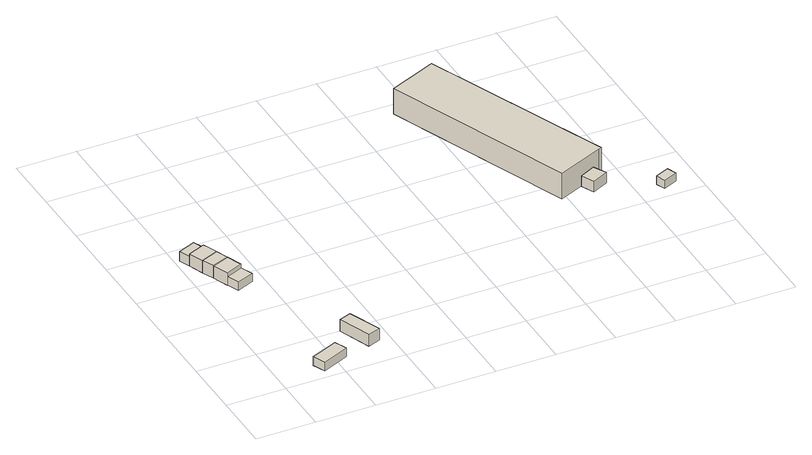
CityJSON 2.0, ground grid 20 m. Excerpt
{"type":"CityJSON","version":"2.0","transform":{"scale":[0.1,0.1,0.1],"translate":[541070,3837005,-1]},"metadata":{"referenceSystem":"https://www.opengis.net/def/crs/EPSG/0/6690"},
"CityObjects":{
"building1":{"type":"Building","attributes":{"計測周辺長":29.15,"1/2500図郭":46,"区名":"此花区","町丁目名称":"春日出南３丁目","街区番号":2,"class":"3001","usage":"441","measuredHeight":3.2,"storeysAboveGround":1,"BuildingDetailAttribute.buildingRoofEdgeArea":45.88,"BuildingDetailAttribute.buildingStructureType":"610","BuildingDetailAttribute.buildingStructureOrgType":"2","BuildingDetailAttribute.detailedUsage":"1510","BuildingDetailAttribute.specifiedBuildingCoverageRate":0.6,"BuildingDetailAttribute.surveyYear":2017,"BuildingTsunamiRiskAttribute.description":"1","BuildingTsunamiRiskAttribute.rank":"2","BuildingTsunamiRiskAttribute.depth":0.81,"BuildingHighTideRiskAttribute.description":"1","BuildingHighTideRiskAttribute.rank":"3","BuildingHighTideRiskAttribute.depth":4.2,"BuildingIDAttribute.prefecture":"27","BuildingIDAttribute.city":"27104"},"geometry":[{"type":"Solid","lod":"1","boundaries":[[[[0,1,2,3]],[[2,4,5,3]],[[1,6,4,2]],[[0,7,6,1]],[[3,5,7,0]],[[4,6,7,5]]]]}]},
"building2":{"type":"Building","attributes":{"class":"3003","measuredHeight":3.5,"BuildingDetailAttribute.specifiedBuildingCoverageRate":0.6,"BuildingDetailAttribute.surveyYear":2017,"BuildingTsunamiRiskAttribute.description":"1","BuildingTsunamiRiskAttribute.rank":"2","BuildingTsunamiRiskAttribute.depth":1.85,"BuildingHighTideRiskAttribute.description":"1","BuildingHighTideRiskAttribute.rank":"4","BuildingHighTideRiskAttribute.depth":5.37,"BuildingIDAttribute.prefecture":"27","BuildingIDAttribute.city":"27104"},"geometry":[{"type":"Solid","lod":"1","boundaries":[[[[8,9,10,11,12]],[[11,13,14,12]],[[10,15,13,11]],[[9,16,15,10]],[[8,17,16,9]],[[12,14,17,8]],[[13,15,16,17,14]]]]}]},
"building3":{"type":"Building","attributes":{"class":"3003","measuredHeight":4.5,"BuildingDetailAttribute.specifiedBuildingCoverageRate":0.6,"BuildingDetailAttribute.surveyYear":2017,"BuildingTsunamiRiskAttribute.description":"1","BuildingTsunamiRiskAttribute.rank":"2","BuildingTsunamiRiskAttribute.depth":1.88,"BuildingHighTideRiskAttribute.description":"1","BuildingHighTideRiskAttribute.rank":"4","BuildingHighTideRiskAttribute.depth":5.4,"BuildingIDAttribute.prefecture":"27","BuildingIDAttribute.city":"27104"},"geometry":[{"type":"Solid","lod":"1","boundaries":[[[[18,19,11,10]],[[11,20,21,10]],[[19,22,20,11]],[[18,23,22,19]],[[10,21,23,18]],[[20,22,23,21]]]]}]},
"building4":{"type":"Building","attributes":{"class":"3003","measuredHeight":4.5,"BuildingDetailAttribute.specifiedBuildingCoverageRate":0.6,"BuildingDetailAttribute.surveyYear":2017,"BuildingTsunamiRiskAttribute.description":"1","BuildingTsunamiRiskAttribute.rank":"2","BuildingTsunamiRiskAttribute.depth":1.81,"BuildingHighTideRiskAttribute.description":"1","BuildingHighTideRiskAttribute.rank":"4","BuildingHighTideRiskAttribute.depth":5.33,"BuildingIDAttribute.prefecture":"27","BuildingIDAttribute.city":"27104"},"geometry":[{"type":"Solid","lod":"1","boundaries":[[[[24,25,26,27,28]],[[27,29,30,28]],[[26,31,29,27]],[[25,32,31,26]],[[24,33,32,25]],[[28,30,33,24]],[[29,31,32,33,30]]]]}]},
"building5":{"type":"Building","attributes":{"class":"3003","measuredHeight":4.3,"BuildingDetailAttribute.specifiedBuildingCoverageRate":0.6,"BuildingDetailAttribute.surveyYear":2017,"BuildingTsunamiRiskAttribute.description":"1","BuildingTsunamiRiskAttribute.rank":"2","BuildingTsunamiRiskAttribute.depth":1.81,"BuildingHighTideRiskAttribute.description":"1","BuildingHighTideRiskAttribute.rank":"4","BuildingHighTideRiskAttribute.depth":5.33,"BuildingIDAttribute.prefecture":"27","BuildingIDAttribute.city":"27104"},"geometry":[{"type":"Solid","lod":"1","boundaries":[[[[34,35,27,26]],[[27,36,37,26]],[[35,38,36,27]],[[34,39,38,35]],[[26,37,39,34]],[[36,38,39,37]]]]}]},
"building6":{"type":"Building","attributes":{"class":"3003","BuildingDetailAttribute.specifiedBuildingCoverageRate":0.6,"BuildingDetailAttribute.surveyYear":2017,"BuildingTsunamiRiskAttribute.description":"1","BuildingTsunamiRiskAttribute.rank":"2","BuildingTsunamiRiskAttribute.depth":1.81,"BuildingHighTideRiskAttribute.description":"1","BuildingHighTideRiskAttribute.rank":"4","BuildingHighTideRiskAttribute.depth":5.33,"BuildingIDAttribute.prefecture":"27","BuildingIDAttribute.city":"27104"},"geometry":[{"type":"Solid","lod":"1","boundaries":[[[[40,41,42,43]],[[42,44,45,43]],[[41,46,44,42]],[[40,47,46,41]],[[43,45,47,40]],[[44,46,47,45]]]]}]},
"building7":{"type":"Building","attributes":{"class":"3001","measuredHeight":4.2,"BuildingDetailAttribute.specifiedBuildingCoverageRate":0.6,"BuildingDetailAttribute.surveyYear":2017,"BuildingTsunamiRiskAttribute.description":"1","BuildingTsunamiRiskAttribute.rank":"2","BuildingTsunamiRiskAttribute.depth":0.88,"BuildingHighTideRiskAttribute.description":"1","BuildingHighTideRiskAttribute.rank":"3","BuildingHighTideRiskAttribute.depth":4.41,"BuildingIDAttribute.prefecture":"27","BuildingIDAttribute.city":"27104"},"geometry":[{"type":"Solid","lod":"1","boundaries":[[[[48,49,50,51]],[[50,52,53,51]],[[49,54,52,50]],[[48,55,54,49]],[[51,53,55,48]],[[52,54,55,53]]]]}]},
"building8":{"type":"Building","attributes":{"計測周辺長":197.79,"1/2500図郭":46,"区名":"此花区","町丁目名称":"春日出南３丁目","街区番号":1,"class":"3001","usage":"441","measuredHeight":9.2,"storeysAboveGround":2,"BuildingDetailAttribute.buildingRoofEdgeArea":1428.57,"BuildingDetailAttribute.buildingStructureType":"603","BuildingDetailAttribute.buildingStructureOrgType":"3","BuildingDetailAttribute.detailedUsage":"1520","BuildingDetailAttribute.specifiedBuildingCoverageRate":0.6,"BuildingDetailAttribute.surveyYear":2017,"BuildingTsunamiRiskAttribute.description":"1","BuildingTsunamiRiskAttribute.rank":"2","BuildingTsunamiRiskAttribute.depth":2.71,"BuildingHighTideRiskAttribute.description":"1","BuildingHighTideRiskAttribute.rank":"4","BuildingHighTideRiskAttribute.depth":6.14,"BuildingIDAttribute.prefecture":"27","BuildingIDAttribute.city":"27104"},"geometry":[{"type":"Solid","lod":"1","boundaries":[[[[56,57,58,59,60,61,62]],[[61,63,64,62]],[[60,65,63,61]],[[59,66,65,60]],[[58,67,66,59]],[[57,68,67,58]],[[56,69,68,57]],[[62,64,69,56]],[[63,65,66,67,68,69,64]]]]}]},
"building9":{"type":"Building","attributes":{"計測周辺長":21.7,"1/2500図郭":46,"区名":"此花区","町丁目名称":"春日出南３丁目","街区番号":1,"class":"3001","usage":"441","measuredHeight":3.9,"storeysAboveGround":1,"BuildingDetailAttribute.buildingRoofEdgeArea":29.09,"BuildingDetailAttribute.buildingStructureType":"610","BuildingDetailAttribute.buildingStructureOrgType":"2","BuildingDetailAttribute.detailedUsage":"1520","BuildingDetailAttribute.specifiedBuildingCoverageRate":0.6,"BuildingDetailAttribute.surveyYear":2017,"BuildingTsunamiRiskAttribute.description":"1","BuildingTsunamiRiskAttribute.rank":"2","BuildingTsunamiRiskAttribute.depth":0.51,"BuildingHighTideRiskAttribute.description":"1","BuildingHighTideRiskAttribute.rank":"3","BuildingHighTideRiskAttribute.depth":3.95,"BuildingIDAttribute.prefecture":"27","BuildingIDAttribute.city":"27104"},"geometry":[{"type":"Solid","lod":"1","boundaries":[[[[70,71,72,73]],[[72,74,75,73]],[[71,76,74,72]],[[70,77,76,71]],[[73,75,77,70]],[[74,76,77,75]]]]}]},
"building10":{"type":"Building","attributes":{"class":"3001","BuildingDetailAttribute.specifiedBuildingCoverageRate":0.6,"BuildingDetailAttribute.surveyYear":2017,"BuildingTsunamiRiskAttribute.description":"1","BuildingTsunamiRiskAttribute.rank":"2","BuildingTsunamiRiskAttribute.depth":0.58,"BuildingHighTideRiskAttribute.description":"1","BuildingHighTideRiskAttribute.rank":"3","BuildingHighTideRiskAttribute.depth":4.01,"BuildingIDAttribute.prefecture":"27","BuildingIDAttribute.city":"27104"},"geometry":[{"type":"Solid","lod":"1","boundaries":[[[[78,79,80,81]],[[80,82,83,81]],[[79,84,82,80]],[[78,85,84,79]],[[81,83,85,78]],[[82,84,85,83]]]]}]}
},
"vertices":[
[114,47,23],[206,86,23],[224,44,23],[132,5,23],[224,44,54],[132,5,54],[206,86,54],[114,47,54],
[66,749,17],[76,722,17],[80,712,17],[22,688,17],[7,725,17],[22,688,52],[7,725,52],[80,712,52],[76,722,52],[66,749,52],
[100,664,17],[41,640,17],[22,688,62],[80,712,62],[41,640,62],[100,664,62],
[100,664,16],[112,633,16],[116,624,16],[58,601,16],[41,640,16],[58,601,61],[41,640,61],[116,624,61],[112,633,61],[100,664,61],
[136,573,16],[78,549,16],[58,601,60],[116,624,60],[78,549,60],[136,573,60],
[136,573,17],[153,532,17],[95,509,17],[78,549,17],[95,509,47],[78,549,47],[153,532,47],[136,573,47],
[267,174,22],[307,189,22],[351,80,22],[308,64,22],[351,80,64],[308,64,64],[307,189,64],[267,174,64],
[1095,1224,3],[1330,647,3],[1350,600,3],[1338,594,3],[1183,528,3],[935,1155,3],[1088,1220,3],[935,1155,95],[1088,1220,95],[1183,528,95],[1338,594,95],[1350,600,95],[1330,647,95],[1095,1224,95],
[1251,534,25],[1303,559,25],[1326,517,25],[1271,489,25],[1326,517,63],[1271,489,63],[1303,559,63],[1251,534,63],
[1452,436,31],[1499,456,31],[1512,424,31],[1465,403,31],[1512,424,61],[1465,403,61],[1499,456,61],[1452,436,61]
]}
